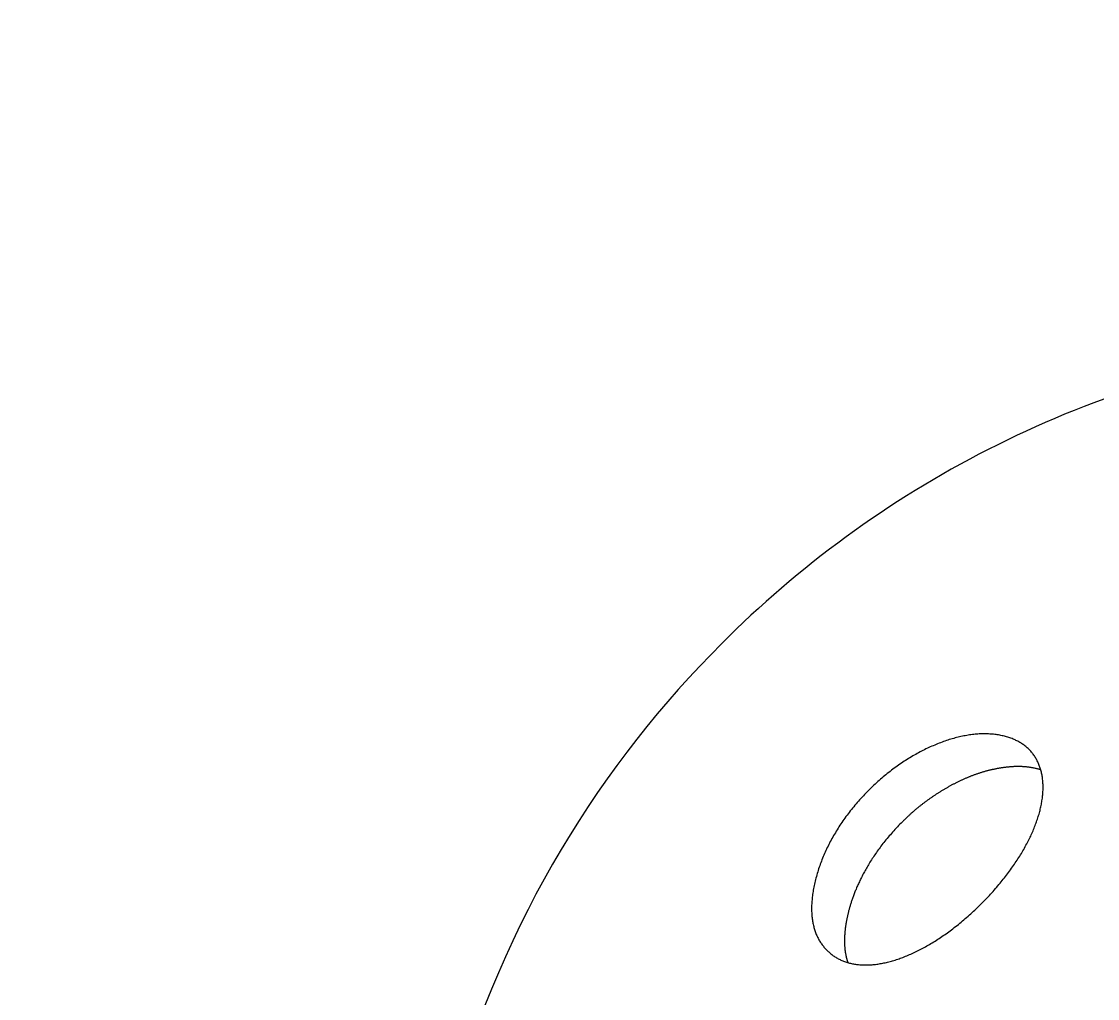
# Model space of a CAD drawing. Header units: metres. Extents: x 630750 to 860239, y 578133 to 726633.
# Drawn here: x 708206.42 to 708230.97, y 673614.12 to 673636.4 of the extents above; entities that cross this region are included whole.
import ezdxf

# ---------------------------------------------------------------- set-up
doc = ezdxf.new("R2010")
doc.units = ezdxf.units.M
doc.header["$LTSCALE"] = 300
doc.linetypes.add('3$0$업무시설_xr-base$0$CONTINOUS', pattern=[0])
for name, color, linetype in [('3$0$A-CON', 2, 'Continuous'), ('3$0$A-WALL-CONC', 2, 'Continuous'), ('3$0$KUK-TOILET-fu', 6, 'Continuous')]:
    doc.layers.add(name, color=color, linetype=linetype)

# ---------------------------------------------------------------- blocks, each defined once
blk = doc.blocks.new('3$0$con2')
at = {"layer": '3$0$A-WALL-CONC', "linetype": '3$0$업무시설_xr-base$0$CONTINOUS'}
h = blk.add_hatch(color=251, dxfattribs=at)
h.dxf.hatch_style = 1
edge = h.paths.add_edge_path(flags=17)
edge.add_arc((-134345.858, -276172.156), 450, 0, 360)
h.paths.add_polyline_path([(-156156.583, -311179.88), (-156334.967, -311089.442), (-156922.815, -312248.94), (-156744.43, -312339.378)], flags=16)
h.paths.add_polyline_path([(-157332.277, -313498.876), (-157510.662, -313408.438), (-158053.29, -314478.744), (-157874.905, -314569.182)], flags=16)
h.paths.add_polyline_path([(-94657.594, -334034.689), (-94715.668, -334226.072), (-93739.615, -334522.248), (-93681.541, -334330.865)], flags=17)
h.paths.add_polyline_path([(-111499.305, -328924.21), (-111557.378, -329115.593), (-110581.325, -329411.769), (-110523.251, -329220.386)], flags=17)
h.paths.add_polyline_path([(-109394.092, -329563.02), (-109452.165, -329754.403), (-108476.112, -330050.579), (-108418.038, -329859.196)], flags=17)
h.paths.add_polyline_path([(-107288.879, -330201.83), (-107346.952, -330393.213), (-106370.899, -330689.389), (-106312.825, -330498.006)], flags=17)
h.paths.add_polyline_path([(-105183.666, -330840.64), (-105241.739, -331032.023), (-104265.686, -331328.199), (-104207.612, -331136.816)], flags=17)
h.paths.add_polyline_path([(-103078.453, -331479.45), (-103136.526, -331670.833), (-102160.473, -331967.009), (-102102.399, -331775.626)], flags=16)
h.paths.add_polyline_path([(-100973.24, -332118.26), (-101031.313, -332309.643), (-100055.26, -332605.819), (-99997.186, -332414.436)], flags=16)
h.paths.add_polyline_path([(-98868.027, -332757.07), (-98926.1, -332948.453), (-97950.047, -333244.629), (-97891.973, -333053.246)], flags=16)
h.paths.add_polyline_path([(-96762.814, -333395.88), (-96820.887, -333587.263), (-95844.834, -333883.439), (-95786.76, -333692.056)], flags=16)
edge = h.paths.add_edge_path(flags=17)
edge.add_arc((-134345.856, -286072.182), 450, 0, 360)
h.paths.add_polyline_path([(-143845.859, -275922.157), (-143845.859, -275872.157), (-144545.853, -275872.157), (-144545.853, -286422.157), (-141345.854, -286422.157), (-141345.854, -286222.157), (-143845.853, -286222.157), (-143845.853, -285772.161), (-144345.853, -285772.161), (-144345.853, -276572.157), (-143845.853, -276572.157), (-143845.853, -276122.157), (-141745.853, -276122.157), (-141345.854, -276122.157), (-141345.854, -275922.157)], flags=17)
h.paths.add_polyline_path([(-104645.857, -260722.156), (-107545.856, -260722.155), (-107545.856, -260922.155), (-104645.857, -260922.156)], flags=16)
h.paths.add_polyline_path([(-105845.857, -322372.155), (-105845.857, -325422.155), (-105555.857, -325422.155), (-105555.857, -325222.155), (-105645.857, -325222.155), (-105645.857, -322572.155), (-99445.857, -322572.155), (-99445.857, -325222.155), (-104555.857, -325222.155), (-104555.857, -325422.155), (-99245.857, -325422.155), (-99245.857, -322372.155)], flags=17)
edge = h.paths.add_edge_path(flags=17)
edge.add_arc((-99495.856, -295972.156), 450, 0, 360)
edge = h.paths.add_edge_path(flags=17)
edge.add_arc((-114495.858, -312472.156), 450, 0, 360)
edge = h.paths.add_edge_path(flags=17)
edge.add_arc((-114495.858, -319072.156), 450, 0, 360)
edge = h.paths.add_edge_path(flags=16)
edge.add_arc((-114545.858, -327472.156), 400, 0, 360)
h.paths.add_polyline_path([(-99895.856, -302172.155), (-99095.856, -302172.155), (-99095.856, -302972.155), (-99895.856, -302972.155)], flags=17)
h.paths.add_polyline_path([(-92295.858, -302072.156), (-91595.858, -302072.156), (-91595.858, -303072.156), (-92295.858, -303072.156)], flags=17)
h.paths.add_polyline_path([(-92295.858, -311972.156), (-91595.858, -311972.156), (-91595.858, -312972.156), (-92295.858, -312972.156)], flags=17)
edge = h.paths.add_edge_path()
edge.add_arc((-127717.72, -334910.624), 400, 0, 360)
h.paths.add_polyline_path([(-166745.858, -285572.156), (-165945.858, -285572.156), (-165945.858, -286372.156), (-166745.858, -286372.156)], flags=16)
h.paths.add_polyline_path([(-151620.101, -327239.629), (-152385.633, -327007.334), (-152617.927, -327772.866), (-151852.395, -328005.161)], flags=16)
h.paths.add_polyline_path([(-164251.379, -323406.769), (-165016.911, -323174.474), (-165249.205, -323940.006), (-164483.673, -324172.301)], flags=17)
h.paths.add_polyline_path([(-165728.136, -305715.747), (-166493.668, -305483.453), (-166725.962, -306248.985), (-165960.43, -306481.279)], flags=16)
h.paths.add_polyline_path([(-170567.018, -321490.339), (-171332.55, -321258.044), (-171564.844, -322023.576), (-170799.312, -322255.871)], flags=17)
h.paths.add_polyline_path([(-166745.856, -295572.154), (-165945.856, -295572.154), (-165945.856, -296372.154), (-166745.856, -296372.154)], flags=16)
edge = h.paths.add_edge_path(flags=16)
edge.add_arc((-137840, -314543.935), 450, 0, 360)
edge = h.paths.add_edge_path(flags=16)
edge.add_arc((-128366.542, -317418.58), 450, 0, 360)
h.paths.add_polyline_path([(-146814.546, -311402.673), (-147580.078, -311170.379), (-147812.373, -311935.911), (-147046.841, -312168.205)], flags=16)
h.paths.add_polyline_path([(-182399.099, -318004.491), (-183068.939, -317801.233), (-183272.197, -318471.073), (-182602.357, -318674.331)], flags=16)
h.paths.add_polyline_path([(-183245.858, -305522.156), (-182545.858, -305522.156), (-182545.858, -306222.156), (-183245.858, -306222.156)], flags=16)
h.paths.add_polyline_path([(-183245.858, -295622.156), (-182545.858, -295622.156), (-182545.858, -296322.156), (-183245.858, -296322.156)], flags=17)
h.paths.add_polyline_path([(-183245.858, -285722.156), (-182545.858, -285722.156), (-182545.858, -286422.156), (-183245.858, -286422.156)], flags=17)
h.paths.add_polyline_path([(-183245.858, -280472.154), (-182545.858, -280472.154), (-182545.858, -281172.154), (-183245.858, -281172.154)], flags=17)
h.paths.add_polyline_path([(-167847.824, -312701.227), (-168613.356, -312468.932), (-168845.65, -313234.464), (-168080.118, -313466.759)], flags=17)
h.paths.add_polyline_path([(-173995.858, -310859.87), (-173195.858, -310859.87), (-173195.858, -311659.87), (-173995.858, -311659.87)], flags=16)
h.paths.add_polyline_path([(-173995.858, -305472.156), (-173195.858, -305472.156), (-173195.858, -306272.156), (-173995.858, -306272.156)], flags=16)
edge = h.paths.add_edge_path(flags=17)
edge.add_arc((-130500.747, -324451.906), 450, 0, 360)
edge = h.paths.add_edge_path(flags=17)
edge.add_arc((-139974.207, -321577.262), 450, 0, 360)
h.paths.add_polyline_path([(-148948.752, -318435.999), (-149714.284, -318203.704), (-149946.579, -318969.236), (-149181.047, -319201.531)], flags=16)
h.paths.add_polyline_path([(-173995.858, -295572.156), (-173195.858, -295572.156), (-173195.858, -296372.156), (-173995.858, -296372.156)], flags=16)
h.paths.add_polyline_path([(-173995.858, -285672.156), (-173195.858, -285672.156), (-173195.858, -286472.156), (-173995.858, -286472.156)], flags=16)
h.paths.add_polyline_path([(-164445.853, -276572.156), (-163645.853, -276572.156), (-163645.853, -275772.156), (-164445.853, -275772.156)], flags=16)
h.paths.add_polyline_path([(-173945.858, -276472.156), (-173345.858, -276472.156), (-173345.858, -275872.156), (-173945.858, -275872.156)], flags=17)
h.paths.add_polyline_path([(-144645.853, -302172.155), (-143845.853, -302172.155), (-143845.853, -302972.155), (-144645.853, -302972.155)], flags=17)
h.paths.add_polyline_path([(-144645.853, -295572.155), (-143845.853, -295572.155), (-143845.853, -296372.155), (-144645.853, -296372.155)], flags=16)
h.paths.add_polyline_path([(-99845.856, -327072.155), (-99045.856, -327072.155), (-99045.856, -327872.155), (-99845.856, -327872.155)], flags=16)
h.paths.add_polyline_path([(-154445.853, -302272.155), (-153845.853, -302272.155), (-153845.853, -302872.155), (-154445.853, -302872.155)], flags=17)
edge = h.paths.add_edge_path(flags=17)
edge.add_arc((-124445.856, -286072.156), 350, 0, 360)
edge = h.paths.add_edge_path(flags=17)
edge.add_arc((-124445.856, -295972.155), 350, 0, 360)
edge = h.paths.add_edge_path(flags=17)
edge.add_arc((-134345.855, -302572.155), 350, 0, 360)
edge = h.paths.add_edge_path(flags=17)
edge.add_arc((-134345.855, -295972.155), 350, 0, 360)
h.paths.add_polyline_path([(-92345.858, -253222.152), (-91645.858, -253222.152), (-91645.858, -253922.152), (-92345.858, -253922.152)], flags=17)
h.paths.add_polyline_path([(-173995.858, -253222.152), (-173295.858, -253222.152), (-173295.858, -253922.152), (-173995.858, -253922.152)], flags=17)
h.paths.add_polyline_path([(-92345.858, -333872.156), (-91645.858, -333872.156), (-91645.858, -334572.156), (-92345.858, -334572.156)], flags=17)
h.paths.add_polyline_path([(-92395.858, -327072.156), (-91645.858, -327072.156), (-91645.858, -327872.156), (-92395.858, -327872.156)], flags=16)
h.paths.add_polyline_path([(-92295.858, -318572.156), (-91595.858, -318572.156), (-91595.858, -319572.156), (-92295.858, -319572.156)], flags=17)
edge = h.paths.add_edge_path(flags=17)
edge.add_arc((-107945.858, -329272.156), 450, 0, 360)
edge = h.paths.add_edge_path(flags=17)
edge.add_arc((-107945.858, -295972.156), 500, 0, 360)
h.paths.add_polyline_path([(-108345.858, -318572.156), (-107545.858, -318572.156), (-107545.858, -319572.156), (-108345.858, -319572.156)], flags=17)
h.paths.add_polyline_path([(-108345.858, -311972.156), (-107545.858, -311972.156), (-107545.858, -312972.156), (-108345.858, -312972.156)], flags=17)
h.paths.add_polyline_path([(-108345.858, -302072.156), (-107545.858, -302072.156), (-107545.858, -303072.156), (-108345.858, -303072.156)], flags=17)
h.paths.add_polyline_path([(-124845.86, -253172.156), (-124045.86, -253172.156), (-124045.86, -253972.156), (-124845.86, -253972.156)], flags=17)
h.paths.add_polyline_path([(-144645.858, -253172.156), (-143845.858, -253172.156), (-143845.858, -253972.156), (-144645.858, -253972.156)], flags=17)
h.paths.add_polyline_path([(-164445.607, -253172.156), (-163645.607, -253172.156), (-163645.607, -253972.156), (-164445.607, -253972.156)], flags=17)
h.paths.add_polyline_path([(-114945.858, -253172.156), (-114145.858, -253172.156), (-114145.858, -253972.156), (-114945.858, -253972.156)], flags=17)
h.paths.add_polyline_path([(-134645.858, -253272.156), (-134045.858, -253272.156), (-134045.858, -253872.156), (-134645.858, -253872.156)], flags=17)
h.paths.add_polyline_path([(-154445.858, -253272.156), (-153845.858, -253272.156), (-153845.858, -253872.156), (-154445.858, -253872.156)], flags=17)
h.paths.add_polyline_path([(-99745.858, -253272.156), (-99145.858, -253272.156), (-99145.858, -253872.156), (-99745.858, -253872.156)], flags=17)
h.paths.add_polyline_path([(-108345.858, -253172.156), (-107545.858, -253172.156), (-107545.858, -253972.156), (-108345.858, -253972.156)], flags=17)
h.paths.add_polyline_path([(-92295.858, -295622.156), (-91595.858, -295622.156), (-91595.858, -296322.156), (-92295.858, -296322.156)], flags=17)
h.paths.add_polyline_path([(-92295.858, -285722.156), (-91595.858, -285722.156), (-91595.858, -286422.156), (-92295.858, -286422.156)], flags=17)
h.paths.add_polyline_path([(-92295.858, -275822.156), (-91595.858, -275822.156), (-91595.858, -276522.156), (-92295.858, -276522.156)], flags=17)
h.paths.add_polyline_path([(-92295.858, -269222.156), (-91595.858, -269222.156), (-91595.858, -269922.156), (-92295.858, -269922.156)], flags=17)
h.paths.add_polyline_path([(-92295.858, -260722.156), (-91595.858, -260722.156), (-91595.858, -261422.156), (-92295.858, -261422.156)], flags=17)
h.paths.add_polyline_path([(-99845.858, -331472.156), (-99045.858, -331472.156), (-99045.858, -332272.156), (-99845.858, -332272.156)], flags=16)
h.paths.add_polyline_path([(-114945.858, -285672.156), (-114145.858, -285672.156), (-114145.858, -286472.156), (-114945.858, -286472.156)], flags=16)
h.paths.add_polyline_path([(-174045.858, -269172.156), (-173245.858, -269172.156), (-173245.858, -269972.156), (-174045.858, -269972.156)], flags=16)
h.paths.add_polyline_path([(-174045.858, -260672.156), (-173245.858, -260672.156), (-173245.858, -261472.156), (-174045.858, -261472.156)], flags=16)
edge = h.paths.add_edge_path(flags=17)
edge.add_arc((-124445.858, -276172.156), 450, 0, 360)
edge = h.paths.add_edge_path(flags=17)
edge.add_arc((-114545.858, -295972.156), 450, 0, 360)
edge = h.paths.add_edge_path(flags=17)
edge.add_arc((-114545.858, -302572.156), 450, 0, 360)
h.paths.add_polyline_path([(-114945.858, -269172.156), (-114145.858, -269172.156), (-114145.858, -269972.156), (-114945.858, -269972.156)], flags=16)
h.paths.add_polyline_path([(-100595.858, -260722.156), (-99795.858, -260722.156), (-99795.858, -261522.156), (-100595.858, -261522.156)], flags=17)
h.paths.add_polyline_path([(-114945.858, -260672.156), (-114145.858, -260672.156), (-114145.858, -261472.156), (-114945.858, -261472.156)], flags=16)
h.paths.add_polyline_path([(-108345.856, -285672.155), (-107545.856, -285672.155), (-107545.856, -286472.155), (-108345.856, -286472.155)], flags=16)
h.paths.add_polyline_path([(-99895.856, -285672.155), (-99095.856, -285672.155), (-99095.856, -286472.155), (-99895.856, -286472.155)], flags=16)
h.paths.add_polyline_path([(-99895.856, -275772.155), (-99095.856, -275772.155), (-99095.856, -276572.155), (-99895.856, -276572.155)], flags=16)
h.paths.add_polyline_path([(-108345.856, -275772.155), (-107545.856, -275772.155), (-107545.856, -276572.155), (-108345.856, -276572.155)], flags=16)
h.paths.add_polyline_path([(-114945.856, -275772.155), (-114145.856, -275772.155), (-114145.856, -276572.155), (-114945.856, -276572.155)], flags=16)
h.paths.add_polyline_path([(-124845.856, -260672.155), (-124045.856, -260672.155), (-124045.856, -261472.155), (-124845.856, -261472.155)], flags=16)
h.paths.add_polyline_path([(-134745.856, -260672.155), (-133945.856, -260672.155), (-133945.856, -261472.155), (-134745.856, -261472.155)], flags=16)
h.paths.add_polyline_path([(-144645.856, -260672.155), (-143845.856, -260672.155), (-143845.856, -261472.155), (-144645.856, -261472.155)], flags=16)
h.paths.add_polyline_path([(-154545.856, -260672.155), (-153745.856, -260672.155), (-153745.856, -261472.155), (-154545.856, -261472.155)], flags=16)
h.paths.add_polyline_path([(-154545.856, -269172.155), (-153745.856, -269172.155), (-153745.856, -269972.155), (-154545.856, -269972.155)], flags=16)
h.paths.add_polyline_path([(-144645.856, -269172.155), (-143845.856, -269172.155), (-143845.856, -269972.155), (-144645.856, -269972.155)], flags=16)
h.paths.add_polyline_path([(-134745.856, -269172.155), (-133945.856, -269172.155), (-133945.856, -269972.155), (-134745.856, -269972.155)], flags=16)
h.paths.add_polyline_path([(-124845.856, -269172.155), (-124045.856, -269172.155), (-124045.856, -269972.155), (-124845.856, -269972.155)], flags=16)
h.paths.add_polyline_path([(-99895.856, -269172.155), (-99095.856, -269172.155), (-99095.856, -269972.155), (-99895.856, -269972.155)], flags=16)
edge = h.paths.add_edge_path(flags=17)
edge.add_arc((-142631.076, -330333.035), 450, 0, 360)
h.paths.add_polyline_path([(-92245.856, -248122.155), (-91645.856, -248122.155), (-91645.856, -248722.155), (-92245.856, -248722.155)], flags=16)
h.paths.add_polyline_path([(-154545.853, -275772.155), (-153745.853, -275772.155), (-153745.853, -276572.155), (-154545.853, -276572.155)], flags=16)
h.paths.add_polyline_path([(-181495.856, -275872.155), (-180895.856, -275872.155), (-180895.856, -276472.155), (-181495.856, -276472.155)], flags=17)
h.paths.add_polyline_path([(-181495.856, -269272.155), (-180895.856, -269272.155), (-180895.856, -269872.155), (-181495.856, -269872.155)], flags=17)
h.paths.add_polyline_path([(-181495.856, -260772.155), (-180895.856, -260772.155), (-180895.856, -261372.155), (-181495.856, -261372.155)], flags=17)
h.paths.add_polyline_path([(-99745.856, -248122.155), (-99145.856, -248122.155), (-99145.856, -248722.155), (-99745.856, -248722.155)], flags=16)
h.paths.add_polyline_path([(-108245.856, -248122.155), (-107645.856, -248122.155), (-107645.856, -248722.155), (-108245.856, -248722.155)], flags=16)
h.paths.add_polyline_path([(-114845.856, -248122.155), (-114245.856, -248122.155), (-114245.856, -248722.155), (-114845.856, -248722.155)], flags=16)
h.paths.add_polyline_path([(-124745.856, -248122.155), (-124145.856, -248122.155), (-124145.856, -248722.155), (-124745.856, -248722.155)], flags=16)
h.paths.add_polyline_path([(-134645.856, -248122.155), (-134045.856, -248122.155), (-134045.856, -248722.155), (-134645.856, -248722.155)], flags=16)
h.paths.add_polyline_path([(-144545.856, -248122.155), (-143945.856, -248122.155), (-143945.856, -248722.155), (-144545.856, -248722.155)], flags=16)
h.paths.add_polyline_path([(-154445.856, -248122.155), (-153845.856, -248122.155), (-153845.856, -248722.155), (-154445.856, -248722.155)], flags=16)
h.paths.add_polyline_path([(-164345.856, -248122.155), (-163745.856, -248122.155), (-163745.856, -248722.155), (-164345.856, -248722.155)], flags=16)
h.paths.add_polyline_path([(-173945.856, -248122.155), (-173345.856, -248122.155), (-173345.856, -248722.155), (-173945.856, -248722.155)], flags=16)
h.paths.add_polyline_path([(-181495.856, -248122.155), (-180895.856, -248122.155), (-180895.856, -248722.155), (-181495.856, -248722.155)], flags=17)
h.paths.add_polyline_path([(-156129.819, -308837.283), (-156275.205, -309124.049), (-155530.069, -309501.822), (-155767.469, -309970.08), (-155589.079, -310060.508), (-155031.87, -308961.442), (-158742.65, -307835.436), (-158800.724, -308026.819), (-158705.032, -308055.856), (-159053.474, -309204.154), (-159149.166, -309175.117), (-159207.239, -309366.5), (-159111.548, -309395.537), (-160940.867, -315424.101), (-163476.692, -314654.625), (-161647.373, -308626.061), (-160164.154, -309076.131), (-160106.081, -308884.748), (-161589.299, -308434.678), (-161240.857, -307286.38), (-159757.639, -307736.451), (-159699.565, -307545.068), (-161374.166, -307036.923), (-163726.149, -314787.935), (-158751.162, -316297.554), (-158462.755, -315728.692), (-158641.134, -315638.244), (-158853.666, -316057.445), (-160749.484, -315482.175), (-158513.649, -308113.929)], flags=16)
h.paths.add_polyline_path([(-164195.856, -268622.155), (-164395.856, -268622.155), (-164395.856, -260722.155), (-161345.856, -260722.155), (-161345.856, -269922.155), (-164395.856, -269922.155), (-164395.856, -269622.155), (-164195.856, -269622.155), (-164195.856, -269722.155), (-161545.856, -269722.155), (-161545.856, -267322.155), (-163095.856, -267322.155), (-163095.856, -267122.155), (-161545.856, -267122.155), (-161545.856, -260922.155), (-164195.856, -260922.155), (-164195.856, -267122.155), (-164095.856, -267122.155), (-164095.856, -267322.155), (-164195.856, -267322.155)], flags=16)
h.paths.add_polyline_path([(-133745.855, -297419.015), (-133445.855, -297419.015), (-133445.858, -294772.158), (-133745.858, -294772.158)], flags=16)
h.paths.add_polyline_path([(-174045.856, -269972.155), (-174045.856, -269172.155), (-173245.856, -269172.155), (-173245.856, -269972.155)], flags=16)
edge = h.paths.add_edge_path()
edge.add_line((-92095.862, -249472.154), (-92095.867, -249672.154))
edge.add_line((-92095.862, -249472.154), (-92095.862, -249672.154))
edge.add_line((-92095.862, -249472.154), (-92095.857, -249672.154))
edge.add_line((-107745.856, -269122.154), (-107945.856, -269122.154))
edge.add_line((-107945.856, -266622.156), (-107745.856, -266622.156))
edge.add_line((-107945.856, -265972.156), (-107945.857, -266622.156))
edge.add_line((-107945.856, -269122.154), (-107945.856, -269672.156))
edge.add_line((-107745.856, -269472.156), (-107745.856, -269122.154))
edge.add_line((-107745.857, -266622.156), (-107745.856, -265972.156))
edge.add_arc((-131699.447, -252472.154), 9200, 49.5048679, 89.9999998)
edge.add_line((-91895.856, -331197.156), (-91595.858, -331197.156))
edge.add_line((-91595.858, -321272.156), (-91895.856, -321272.156))
edge.add_line((-102295.856, -264497.155), (-102095.856, -264497.155))
edge.add_line((-102295.856, -263497.155), (-102095.856, -263497.155))
edge.add_line((-102095.856, -264497.155), (-102095.856, -264872.155))
edge.add_line((-102095.856, -262922.155), (-102095.856, -263497.155))
edge.add_line((-102295.856, -264497.155), (-102295.856, -264672.155))
edge.add_line((-102295.856, -263122.155), (-102295.856, -263497.155))
edge.add_line((-102095.856, -264872.155), (-103745.856, -264872.155))
edge.add_line((-102295.856, -264672.155), (-103745.856, -264672.155))
edge.add_line((-112628.464, -328581.576), (-113861.43, -328207.442))
edge.add_line((-112686.538, -328772.959), (-112628.464, -328581.576))
edge.add_line((-113989.848, -328377.48), (-112686.538, -328772.959))
edge.add_line((-91895.856, -334572.156), (-91895.856, -334872.719))
edge.add_line((-91895.856, -334872.719), (-92552.38, -334673.502))
edge.add_line((-91595.858, -321272.156), (-91595.856, -257872.019))
edge.add_line((-91645.858, -327872.156), (-91595.858, -327872.156))
edge.add_line((-91595.858, -327872.156), (-91595.858, -326772.156))
edge.add_line((-92552.38, -334673.502), (-92610.454, -334864.885))
edge.add_line((-92610.454, -334864.885), (-91595.858, -335172.756))
edge.add_line((-91595.858, -335172.756), (-91595.858, -331197.156))
edge.add_line((-113989.848, -328504.281), (-113989.848, -328377.48))
edge.add_line((-114139.848, -328504.281), (-114139.848, -328154.58))
edge.add_line((-114212.746, -327693.597), (-113861.43, -328207.442))
edge.add_line((-114363.142, -327827.985), (-114139.848, -328154.58))
edge.add_line((-114139.848, -328504.281), (-113989.848, -328504.281))
edge.add_line((-91595.858, -326772.156), (-91895.856, -326772.156))
edge.add_line((-180895.854, -299322.155), (-182995.856, -299322.155))
edge.add_line((-180895.854, -299022.155), (-180895.854, -299322.155))
edge.add_line((-182995.856, -299022.155), (-180895.854, -299022.155))
edge.add_line((-180895.856, -304122.155), (-180895.856, -304422.155))
edge.add_line((-180895.856, -287122.155), (-182995.858, -287122.155))
edge.add_line((-180895.856, -287422.155), (-180895.856, -287122.155))
edge.add_line((-182995.858, -287422.155), (-180895.856, -287422.155))
edge.add_line((-180895.856, -293072.155), (-182995.857, -293072.155))
edge.add_line((-180895.856, -292772.155), (-180895.856, -293072.155))
edge.add_line((-182995.858, -292772.155), (-180895.856, -292772.155))
edge.add_line((-180895.856, -304422.155), (-182995.856, -304422.155))
edge.add_line((-182995.856, -304122.155), (-180895.856, -304122.155))
edge.add_line((-91595.858, -331197.156), (-91595.858, -335172.756))
edge.add_line((-91595.858, -257872.148), (-91595.858, -321272.156))
edge.add_line((-92095.862, -249472.154), (-92095.854, -249672.154))
edge.add_line((-89395.607, -249672.154), (-92095.854, -249672.154))
edge.add_line((-89395.615, -249472.154), (-92095.862, -249472.154))
edge.add_line((-125725.12, -245475.676), (-122586.818, -248122.155))
edge.add_line((-128045.858, -242472.155), (-121345.859, -248122.155))
edge.add_line((-144945.858, -243272.155), (-131695.93, -243272.155))
edge.add_line((-145745.858, -242472.155), (-128045.858, -242472.155))
edge.add_line((-144945.858, -248122.155), (-144945.858, -243272.155))
edge.add_line((-145745.858, -248122.155), (-145745.858, -242472.155))
edge.add_line((-183095.921, -306222.156), (-183095.94, -313624.25))
edge.add_line((-183295.857, -313624.25), (-183095.857, -313624.25))
edge.add_line((-89395.607, -248522.152), (-91645.854, -248522.152))
edge.add_line((-92095.856, -257472.146), (-89395.607, -257472.146))
edge.add_line((-91595.856, -257872.146), (-88995.607, -257872.146))
edge.add_line((-89395.607, -249672.154), (-89395.607, -257472.146))
edge.add_line((-89395.607, -248522.152), (-89395.615, -249472.154))
edge.add_line((-88995.607, -248122.152), (-88995.607, -257872.146))
edge.add_line((-88995.607, -248122.152), (-91645.856, -248122.152))
edge.add_line((-102295.856, -263122.155), (-103745.856, -263122.155))
edge.add_line((-102095.856, -262922.155), (-103745.856, -262922.155))
edge.add_line((-99295.856, -275772.155), (-99295.856, -269972.155))
edge.add_line((-99095.856, -275772.155), (-99095.856, -269972.155))
edge.add_line((-99295.856, -285672.155), (-99295.856, -276572.155))
edge.add_line((-99095.856, -285672.155), (-99095.856, -276572.155))
edge.add_line((-99295.856, -290172.155), (-99095.856, -290172.155))
edge.add_line((-183245.856, -306222.155), (-183295.921, -306222.155))
edge.add_line((-111745.856, -265972.155), (-107945.856, -265972.155))
edge.add_line((-111745.856, -262022.155), (-111745.856, -265972.155))
edge.add_line((-111545.856, -262022.155), (-111745.856, -262022.155))
edge.add_line((-111545.856, -262922.155), (-111545.856, -262022.155))
edge.add_line((-111445.856, -262922.155), (-111545.856, -262922.155))
edge.add_line((-111445.856, -263122.155), (-111445.856, -262922.155))
edge.add_line((-111545.856, -263122.155), (-111445.856, -263122.155))
edge.add_line((-111545.856, -265772.155), (-111545.856, -263122.155))
edge.add_line((-103945.856, -265772.155), (-111545.856, -265772.155))
edge.add_line((-103945.856, -263122.155), (-103945.856, -265772.155))
edge.add_line((-110445.856, -263122.155), (-103945.856, -263122.155))
edge.add_line((-110445.856, -262922.155), (-110445.856, -263122.155))
edge.add_line((-109295.856, -262922.155), (-110445.856, -262922.155))
edge.add_line((-109295.856, -260922.155), (-109295.856, -262922.155))
edge.add_line((-111545.856, -260922.155), (-109295.856, -260922.155))
edge.add_line((-111545.856, -261022.155), (-111545.856, -260922.155))
edge.add_line((-111745.856, -261022.155), (-111545.856, -261022.155))
edge.add_line((-111745.856, -260722.155), (-111745.856, -261022.155))
edge.add_line((-108245.856, -260722.155), (-111745.856, -260722.155))
edge.add_line((-108245.856, -260922.155), (-108245.856, -260722.155))
edge.add_line((-109095.856, -260922.155), (-108245.856, -260922.155))
edge.add_line((-109095.856, -262922.155), (-109095.856, -260922.155))
edge.add_line((-103945.856, -262922.155), (-109095.856, -262922.155))
edge.add_line((-103945.856, -260722.156), (-103945.856, -262922.155))
edge.add_line((-103745.856, -260722.156), (-103945.856, -260722.156))
edge.add_line((-103745.856, -262922.155), (-103745.856, -260722.156))
edge.add_line((-103745.856, -264672.155), (-103745.856, -263122.155))
edge.add_line((-103745.856, -266622.156), (-103745.856, -264872.155))
edge.add_line((-103945.856, -266622.156), (-103745.856, -266622.156))
edge.add_line((-103945.856, -265972.155), (-103945.856, -266622.156))
edge.add_line((-107745.856, -265972.155), (-103945.856, -265972.155))
edge.add_line((-103745.857, -269157.76), (-103945.857, -269162.155))
edge.add_line((-103745.857, -269672.155), (-103745.857, -269157.76))
edge.add_line((-107945.856, -269672.155), (-103745.857, -269672.155))
edge.add_line((-103945.856, -269472.155), (-107745.856, -269472.155))
edge.add_line((-103945.856, -269162.155), (-103945.856, -269472.155))
edge.add_line((-173945.856, -248622.155), (-180895.856, -248622.155))
edge.add_line((-164345.856, -248622.155), (-173345.856, -248622.155))
edge.add_line((-154445.856, -248622.155), (-163745.856, -248622.155))
edge.add_line((-154445.856, -248122.155), (-181495.856, -248122.155))
edge.add_line((-144545.856, -248622.155), (-153845.856, -248622.155))
edge.add_line((-114845.856, -248622.155), (-124145.856, -248622.155))
edge.add_line((-108245.856, -248622.155), (-114245.856, -248622.155))
edge.add_line((-99745.856, -248622.155), (-107645.856, -248622.155))
edge.add_line((-92245.856, -248622.155), (-99145.856, -248622.155))
edge.add_line((-145745.858, -248122.155), (-153845.856, -248122.155))
edge.add_line((-144545.856, -248122.155), (-144945.858, -248122.155))
edge.add_line((-122586.818, -248122.155), (-124145.856, -248122.155))
edge.add_line((-91645.856, -248122.155), (-121345.859, -248122.155))
edge.add_line((-180995.858, -280772.154), (-182545.858, -280772.154))
edge.add_line((-181495.858, -280472.154), (-183295.858, -280472.154))
edge.add_line((-180995.857, -276472.155), (-180995.858, -280772.154))
edge.add_line((-180995.856, -269872.155), (-180995.857, -275872.155))
edge.add_line((-180995.856, -261372.155), (-180995.856, -269272.155))
edge.add_line((-180995.856, -248722.155), (-180995.856, -260772.155))
edge.add_line((-181495.856, -248122.155), (-181495.858, -280472.154))
edge.add_line((-91895.856, -331197.156), (-91895.856, -333872.156))
edge.add_line((-91895.856, -326772.156), (-91895.856, -327072.155))
edge.add_line((-91895.856, -319572.155), (-91895.856, -321272.156))
edge.add_line((-91895.856, -312972.155), (-91895.856, -318572.155))
edge.add_line((-91895.856, -303072.155), (-91895.856, -311972.155))
edge.add_line((-92095.856, -296322.156), (-92095.856, -302072.155))
edge.add_line((-92095.856, -286422.156), (-92095.856, -295622.156))
edge.add_line((-92095.856, -276522.156), (-92095.856, -285722.156))
edge.add_line((-92095.856, -269922.156), (-92095.856, -275822.156))
edge.add_line((-92095.856, -261422.156), (-92095.856, -269222.156))
edge.add_line((-92095.856, -257472.146), (-92095.856, -260722.156))
edge.add_line((-99095.856, -286472.155), (-99095.856, -290172.155))
edge.add_line((-99295.856, -286472.155), (-99295.856, -290172.155))
edge.add_line((-182995.856, -304422.155), (-182995.856, -305522.155))
edge.add_line((-182995.856, -299322.155), (-182995.856, -304122.155))
edge.add_line((-182995.856, -296322.155), (-182995.856, -299022.155))
edge.add_line((-182995.857, -293072.155), (-182995.856, -295622.155))
edge.add_line((-182995.858, -287422.155), (-182995.858, -292772.155))
edge.add_line((-182995.856, -286422.155), (-182995.858, -287122.155))
edge.add_line((-182995.856, -281172.154), (-182995.856, -285722.155))
edge.add_line((-183295.858, -280472.154), (-183295.857, -313624.25))
blk = doc.blocks.new('EETEEWEWTEW')
at = {"layer": '3$0$KUK-TOILET-fu'}
for points in [[(-119.216, 115.966, 0), (-118.962, 116.217, 0), (-118.702, 116.466, 0), (-118.437, 116.713, 0), (-118.166, 116.957, 0), (-117.89, 117.198, 0), (-117.609, 117.437, 0), (-117.323, 117.672, 0), (-117.032, 117.904, 0), (-116.735, 118.133, 0), (-116.433, 118.358, 0), (-116.126, 118.58, 0), (-115.814, 118.798, 0), (-115.498, 119.012, 0), (-115.176, 119.221, 0), (-114.849, 119.427, 0), (-114.518, 119.628, 0), (-114.181, 119.825, 0), (-113.841, 120.017, 0), (-113.495, 120.204, 0), (-113.145, 120.386, 0), (-112.791, 120.564, 0), (-112.433, 120.736, 0), (-112.07, 120.902, 0), (-111.704, 121.063, 0), (-111.333, 121.219, 0), (-110.959, 121.368, 0)], [(-124.794, 107.249, 0), (-124.71, 107.474, 0), (-124.624, 107.698, 0), (-124.536, 107.921, 0), (-124.446, 108.143, 0), (-124.353, 108.364, 0), (-124.258, 108.584, 0), (-124.161, 108.804, 0), (-124.062, 109.022, 0), (-123.96, 109.239, 0), (-123.857, 109.455, 0), (-123.751, 109.67, 0), (-123.644, 109.884, 0), (-123.534, 110.097, 0), (-123.422, 110.309, 0), (-123.308, 110.519, 0), (-123.192, 110.728, 0), (-123.074, 110.936, 0), (-122.954, 111.142, 0), (-122.832, 111.347, 0), (-122.708, 111.551, 0), (-122.582, 111.753, 0), (-122.454, 111.954, 0), (-122.325, 112.154, 0), (-122.193, 112.352, 0), (-122.06, 112.548, 0), (-121.925, 112.743, 0), (-121.788, 112.936, 0), (-121.649, 113.128, 0), (-121.509, 113.318, 0), (-121.367, 113.507, 0), (-121.223, 113.694, 0), (-121.078, 113.879, 0), (-120.931, 114.063, 0), (-120.782, 114.245, 0), (-120.632, 114.425, 0), (-120.481, 114.603, 0), (-120.328, 114.78, 0), (-120.173, 114.955, 0), (-120.017, 115.128, 0), (-119.86, 115.299, 0), (-119.701, 115.468, 0), (-119.541, 115.636, 0), (-119.379, 115.802, 0), (-119.216, 115.966, 0)]]:
    blk.add_polyline3d(points, dxfattribs=at)
at = {"layer": '3$0$KUK-TOILET-fu', "color": 8}
for points in [[(-115.866, 112.616, 0), (-115.836, 112.646, 0), (-115.805, 112.675, 0), (-115.775, 112.705, 0), (-115.744, 112.734, 0), (-115.713, 112.763, 0), (-115.682, 112.791, 0), (-115.651, 112.819, 0), (-115.62, 112.847, 0), (-115.588, 112.874, 0), (-115.557, 112.902, 0), (-115.525, 112.928, 0), (-115.493, 112.955, 0), (-115.461, 112.981, 0), (-115.429, 113.007, 0), (-115.397, 113.032, 0), (-115.364, 113.058, 0), (-115.332, 113.082, 0), (-115.299, 113.107, 0), (-115.267, 113.131, 0), (-115.234, 113.155, 0), (-115.201, 113.178, 0), (-115.168, 113.201, 0), (-115.135, 113.224, 0), (-115.102, 113.247, 0), (-115.069, 113.269, 0), (-115.035, 113.291, 0), (-115.002, 113.312, 0), (-114.968, 113.333, 0), (-114.935, 113.354, 0), (-114.901, 113.374, 0), (-114.867, 113.394, 0), (-114.834, 113.414, 0), (-114.8, 113.433, 0), (-114.766, 113.452, 0), (-114.732, 113.471, 0), (-114.698, 113.489, 0), (-114.663, 113.507, 0), (-114.629, 113.524, 0), (-114.595, 113.541, 0), (-114.561, 113.558, 0), (-114.526, 113.575, 0), (-114.492, 113.591, 0), (-114.457, 113.606, 0), (-114.423, 113.622, 0), (-114.388, 113.637, 0), (-114.354, 113.651, 0), (-114.319, 113.666, 0), (-114.284, 113.679, 0), (-114.25, 113.693, 0), (-114.215, 113.706, 0), (-114.18, 113.719, 0), (-114.146, 113.731, 0), (-114.111, 113.743, 0), (-114.076, 113.755, 0), (-114.041, 113.766, 0), (-114.007, 113.777, 0), (-113.972, 113.787, 0), (-113.937, 113.797, 0), (-113.902, 113.807, 0), (-113.867, 113.816, 0), (-113.832, 113.825, 0), (-113.798, 113.834, 0), (-113.763, 113.842, 0), (-113.728, 113.85, 0), (-113.694, 113.857, 0), (-113.659, 113.864, 0), (-113.625, 113.87, 0), (-113.592, 113.876, 0), (-113.559, 113.882, 0), (-113.526, 113.887, 0), (-113.493, 113.892, 0), (-113.461, 113.896, 0), (-113.429, 113.9, 0), (-113.398, 113.903, 0), (-113.367, 113.906, 0), (-113.336, 113.909, 0), (-113.305, 113.911, 0), (-113.275, 113.913, 0), (-113.245, 113.914, 0), (-113.215, 113.915, 0), (-113.186, 113.915, 0), (-113.157, 113.915, 0), (-113.129, 113.915, 0), (-113.101, 113.914, 0), (-113.073, 113.913, 0), (-113.045, 113.911, 0), (-113.018, 113.909, 0), (-112.991, 113.907, 0), (-112.964, 113.904, 0), (-112.938, 113.901, 0), (-112.912, 113.898, 0), (-112.886, 113.894, 0), (-112.861, 113.889, 0), (-112.836, 113.885, 0), (-112.811, 113.88, 0), (-112.786, 113.874, 0), (-112.762, 113.868, 0), (-112.738, 113.862, 0), (-112.715, 113.855, 0), (-112.692, 113.848, 0), (-112.669, 113.841, 0), (-112.646, 113.833, 0), (-112.624, 113.825, 0), (-112.602, 113.817, 0), (-112.58, 113.808, 0), (-112.559, 113.799, 0), (-112.538, 113.789, 0), (-112.517, 113.779, 0), (-112.497, 113.769, 0), (-112.477, 113.758, 0), (-112.457, 113.747, 0), (-112.437, 113.736, 0), (-112.418, 113.724, 0), (-112.399, 113.712, 0), (-112.38, 113.7, 0), (-112.362, 113.687, 0), (-112.344, 113.674, 0), (-112.326, 113.661, 0), (-112.309, 113.647, 0), (-112.291, 113.633, 0), (-112.275, 113.618, 0), (-112.258, 113.604, 0), (-112.242, 113.588, 0), (-112.226, 113.573, 0), (-112.21, 113.557, 0), (-112.194, 113.541, 0), (-112.179, 113.525, 0), (-112.164, 113.508, 0), (-112.15, 113.491, 0), (-112.135, 113.474, 0), (-112.122, 113.456, 0), (-112.108, 113.439, 0), (-112.095, 113.42, 0), (-112.082, 113.402, 0), (-112.07, 113.384, 0), (-112.058, 113.365, 0), (-112.047, 113.346, 0), (-112.036, 113.326, 0), (-112.025, 113.307, 0), (-112.015, 113.287, 0), (-112.005, 113.267, 0), (-111.995, 113.246, 0), (-111.986, 113.226, 0), (-111.977, 113.205, 0), (-111.969, 113.184, 0), (-111.961, 113.162, 0), (-111.954, 113.141, 0), (-111.946, 113.119, 0), (-111.94, 113.097, 0), (-111.933, 113.075, 0), (-111.927, 113.053, 0), (-111.922, 113.03, 0), (-111.916, 113.007, 0), (-111.912, 112.984, 0), (-111.907, 112.961, 0), (-111.903, 112.937, 0), (-111.899, 112.914, 0), (-111.896, 112.89, 0), (-111.893, 112.866, 0), (-111.89, 112.842, 0), (-111.888, 112.817, 0), (-111.886, 112.793, 0), (-111.885, 112.768, 0), (-111.884, 112.743, 0), (-111.883, 112.718, 0), (-111.883, 112.692, 0), (-111.883, 112.667, 0), (-111.884, 112.641, 0), (-111.884, 112.615, 0), (-111.886, 112.589, 0), (-111.887, 112.563, 0), (-111.889, 112.537, 0), (-111.891, 112.51, 0), (-111.894, 112.483, 0), (-111.897, 112.456, 0), (-111.901, 112.429, 0), (-111.904, 112.402, 0), (-111.909, 112.375, 0), (-111.913, 112.348, 0), (-111.918, 112.32, 0), (-111.923, 112.292, 0), (-111.929, 112.264, 0), (-111.935, 112.236, 0), (-111.941, 112.208, 0), (-111.948, 112.18, 0), (-111.955, 112.152, 0), (-111.963, 112.123, 0), (-111.97, 112.095, 0), (-111.979, 112.066, 0), (-111.987, 112.037, 0), (-111.996, 112.008, 0), (-112.005, 111.979, 0), (-112.015, 111.95, 0), (-112.025, 111.92, 0), (-112.035, 111.891, 0), (-112.046, 111.862, 0), (-112.057, 111.832, 0), (-112.069, 111.802, 0), (-112.08, 111.772, 0), (-112.092, 111.743, 0), (-112.105, 111.713, 0), (-112.118, 111.683, 0), (-112.131, 111.652, 0), (-112.144, 111.622, 0), (-112.158, 111.592, 0), (-112.173, 111.562, 0), (-112.187, 111.531, 0), (-112.202, 111.501, 0), (-112.217, 111.47, 0), (-112.233, 111.439, 0), (-112.249, 111.409, 0), (-112.265, 111.378, 0), (-112.282, 111.347, 0), (-112.299, 111.316, 0), (-112.316, 111.285, 0), (-112.334, 111.254, 0), (-112.352, 111.223, 0), (-112.371, 111.192, 0), (-112.389, 111.161, 0), (-112.408, 111.13, 0), (-112.428, 111.099, 0), (-112.448, 111.068, 0), (-112.468, 111.037, 0), (-112.488, 111.005, 0), (-112.509, 110.974, 0), (-112.53, 110.943, 0), (-112.552, 110.911, 0), (-112.573, 110.88, 0), (-112.596, 110.849, 0), (-112.618, 110.817, 0), (-112.641, 110.786, 0), (-112.664, 110.754, 0), (-112.687, 110.723, 0), (-112.711, 110.692, 0), (-112.735, 110.66, 0), (-112.76, 110.629, 0), (-112.785, 110.597, 0), (-112.81, 110.566, 0), (-112.835, 110.535, 0), (-112.861, 110.503, 0), (-112.887, 110.472, 0), (-112.914, 110.441, 0), (-112.94, 110.409, 0), (-112.967, 110.378, 0), (-112.995, 110.347, 0), (-113.023, 110.316, 0), (-113.051, 110.284, 0), (-113.079, 110.253, 0), (-113.108, 110.222, 0), (-113.137, 110.191, 0), (-113.166, 110.16, 0), (-113.196, 110.129, 0), (-113.226, 110.098, 0), (-113.256, 110.067, 0), (-113.287, 110.036, 0)], [(-115.121, 111.871, 0), (-115.092, 111.9, 0), (-115.062, 111.929, 0), (-115.033, 111.958, 0), (-115.003, 111.986, 0), (-114.973, 112.013, 0), (-114.944, 112.041, 0), (-114.914, 112.067, 0), (-114.885, 112.094, 0), (-114.855, 112.119, 0), (-114.826, 112.145, 0), (-114.797, 112.17, 0), (-114.767, 112.194, 0), (-114.738, 112.218, 0), (-114.709, 112.242, 0), (-114.68, 112.265, 0), (-114.651, 112.288, 0), (-114.622, 112.311, 0), (-114.593, 112.333, 0), (-114.564, 112.354, 0), (-114.535, 112.376, 0), (-114.506, 112.397, 0), (-114.478, 112.417, 0), (-114.449, 112.437, 0), (-114.421, 112.457, 0), (-114.393, 112.476, 0), (-114.365, 112.495, 0), (-114.337, 112.514, 0), (-114.309, 112.532, 0), (-114.281, 112.55, 0), (-114.253, 112.568, 0), (-114.226, 112.585, 0), (-114.198, 112.602, 0), (-114.171, 112.618, 0), (-114.144, 112.634, 0), (-114.117, 112.65, 0), (-114.09, 112.665, 0), (-114.063, 112.68, 0), (-114.037, 112.695, 0), (-114.011, 112.71, 0), (-113.985, 112.724, 0), (-113.959, 112.738, 0), (-113.933, 112.751, 0), (-113.907, 112.764, 0), (-113.882, 112.777, 0), (-113.857, 112.79, 0), (-113.832, 112.802, 0), (-113.807, 112.814, 0), (-113.782, 112.826, 0), (-113.758, 112.837, 0), (-113.734, 112.848, 0), (-113.71, 112.859, 0), (-113.686, 112.87, 0), (-113.662, 112.88, 0), (-113.639, 112.89, 0), (-113.616, 112.9, 0), (-113.593, 112.909, 0), (-113.571, 112.918, 0), (-113.548, 112.927, 0), (-113.526, 112.936, 0), (-113.505, 112.944, 0), (-113.483, 112.952, 0), (-113.462, 112.96, 0), (-113.441, 112.968, 0), (-113.42, 112.975, 0), (-113.4, 112.983, 0), (-113.38, 112.99, 0), (-113.36, 112.996, 0), (-113.34, 113.003, 0), (-113.321, 113.009, 0), (-113.302, 113.015, 0), (-113.283, 113.021, 0), (-113.265, 113.027, 0), (-113.247, 113.033, 0), (-113.229, 113.038, 0), (-113.212, 113.043, 0), (-113.195, 113.048, 0), (-113.178, 113.053, 0), (-113.162, 113.057, 0), (-113.146, 113.062, 0), (-113.13, 113.066, 0), (-113.115, 113.07, 0), (-113.1, 113.074, 0), (-113.085, 113.077, 0), (-113.071, 113.081, 0), (-113.057, 113.084, 0), (-113.043, 113.087, 0), (-113.029, 113.091, 0), (-113.015, 113.094, 0), (-113.001, 113.097, 0), (-112.987, 113.1, 0), (-112.973, 113.103, 0), (-112.959, 113.106, 0), (-112.946, 113.109, 0), (-112.932, 113.112, 0), (-112.919, 113.114, 0), (-112.906, 113.117, 0), (-112.892, 113.12, 0), (-112.879, 113.122, 0), (-112.866, 113.124, 0), (-112.853, 113.127, 0), (-112.84, 113.129, 0), (-112.827, 113.131, 0), (-112.814, 113.133, 0), (-112.802, 113.135, 0), (-112.789, 113.137, 0), (-112.776, 113.139, 0), (-112.764, 113.141, 0), (-112.751, 113.143, 0), (-112.739, 113.145, 0), (-112.727, 113.146, 0), (-112.714, 113.148, 0), (-112.702, 113.149, 0), (-112.69, 113.151, 0), (-112.678, 113.152, 0), (-112.666, 113.153, 0), (-112.654, 113.155, 0), (-112.643, 113.156, 0), (-112.631, 113.157, 0), (-112.619, 113.158, 0), (-112.608, 113.159, 0), (-112.596, 113.16, 0), (-112.585, 113.161, 0), (-112.573, 113.161, 0), (-112.562, 113.162, 0), (-112.551, 113.163, 0), (-112.54, 113.163, 0), (-112.529, 113.164, 0), (-112.517, 113.164, 0), (-112.506, 113.165, 0), (-112.496, 113.165, 0), (-112.485, 113.166, 0), (-112.474, 113.166, 0), (-112.463, 113.166, 0), (-112.453, 113.166, 0), (-112.442, 113.166, 0), (-112.431, 113.166, 0), (-112.421, 113.166, 0), (-112.411, 113.166, 0), (-112.4, 113.166, 0), (-112.39, 113.166, 0), (-112.38, 113.165, 0), (-112.37, 113.165, 0), (-112.359, 113.165, 0), (-112.349, 113.164, 0), (-112.339, 113.164, 0), (-112.329, 113.163, 0), (-112.32, 113.163, 0), (-112.31, 113.162, 0), (-112.3, 113.161, 0), (-112.29, 113.16, 0), (-112.281, 113.16, 0), (-112.271, 113.159, 0), (-112.262, 113.158, 0), (-112.252, 113.157, 0), (-112.243, 113.156, 0), (-112.233, 113.155, 0), (-112.224, 113.154, 0), (-112.215, 113.152, 0), (-112.206, 113.151, 0), (-112.196, 113.15, 0), (-112.187, 113.149, 0), (-112.178, 113.147, 0), (-112.169, 113.146, 0), (-112.16, 113.144, 0), (-112.152, 113.143, 0), (-112.143, 113.141, 0), (-112.134, 113.14, 0), (-112.125, 113.138, 0), (-112.117, 113.137, 0), (-112.108, 113.135, 0), (-112.099, 113.133, 0), (-112.091, 113.131, 0), (-112.082, 113.129, 0), (-112.074, 113.127, 0), (-112.065, 113.126, 0), (-112.057, 113.124, 0), (-112.049, 113.121, 0), (-112.041, 113.119, 0), (-112.032, 113.117, 0), (-112.024, 113.115, 0), (-112.016, 113.113, 0), (-112.008, 113.111, 0), (-112, 113.108, 0), (-111.992, 113.106, 0), (-111.984, 113.104, 0), (-111.976, 113.101, 0), (-111.968, 113.099, 0), (-111.96, 113.097, 0), (-111.953, 113.094, 0), (-111.945, 113.091, 0), (-111.937, 113.089, 0)], [(-113.287, 110.036, 0), (-113.317, 110.006, 0), (-113.348, 109.976, 0), (-113.378, 109.947, 0), (-113.409, 109.918, 0), (-113.439, 109.889, 0), (-113.47, 109.86, 0), (-113.5, 109.832, 0), (-113.531, 109.804, 0), (-113.562, 109.776, 0), (-113.593, 109.749, 0), (-113.624, 109.722, 0), (-113.654, 109.695, 0), (-113.685, 109.668, 0), (-113.716, 109.642, 0), (-113.747, 109.616, 0), (-113.778, 109.591, 0), (-113.809, 109.566, 0), (-113.84, 109.541, 0), (-113.871, 109.516, 0), (-113.902, 109.492, 0), (-113.933, 109.468, 0), (-113.964, 109.445, 0), (-113.995, 109.421, 0), (-114.026, 109.398, 0), (-114.057, 109.376, 0), (-114.088, 109.353, 0), (-114.119, 109.332, 0), (-114.15, 109.31, 0), (-114.181, 109.289, 0), (-114.212, 109.268, 0), (-114.243, 109.247, 0), (-114.274, 109.227, 0), (-114.305, 109.207, 0), (-114.336, 109.187, 0), (-114.367, 109.168, 0), (-114.398, 109.149, 0), (-114.429, 109.13, 0), (-114.459, 109.111, 0), (-114.49, 109.093, 0), (-114.521, 109.076, 0), (-114.551, 109.058, 0), (-114.582, 109.041, 0), (-114.613, 109.025, 0), (-114.643, 109.008, 0), (-114.674, 108.992, 0), (-114.704, 108.977, 0), (-114.734, 108.961, 0), (-114.765, 108.946, 0), (-114.795, 108.932, 0), (-114.825, 108.917, 0), (-114.855, 108.903, 0), (-114.885, 108.89, 0), (-114.915, 108.877, 0), (-114.945, 108.864, 0), (-114.975, 108.851, 0), (-115.004, 108.839, 0), (-115.034, 108.827, 0), (-115.063, 108.815, 0), (-115.093, 108.804, 0), (-115.122, 108.793, 0), (-115.151, 108.783, 0), (-115.181, 108.773, 0), (-115.21, 108.763, 0), (-115.239, 108.753, 0), (-115.267, 108.744, 0), (-115.296, 108.736, 0), (-115.325, 108.727, 0), (-115.353, 108.719, 0), (-115.382, 108.711, 0), (-115.41, 108.704, 0), (-115.438, 108.697, 0), (-115.466, 108.691, 0), (-115.494, 108.684, 0), (-115.522, 108.678, 0), (-115.549, 108.673, 0), (-115.577, 108.668, 0), (-115.604, 108.663, 0), (-115.631, 108.659, 0), (-115.659, 108.654, 0), (-115.686, 108.651, 0), (-115.712, 108.647, 0), (-115.739, 108.644, 0), (-115.765, 108.642, 0), (-115.792, 108.64, 0), (-115.818, 108.638, 0), (-115.844, 108.636, 0), (-115.87, 108.635, 0), (-115.896, 108.634, 0), (-115.921, 108.634, 0), (-115.946, 108.634, 0), (-115.972, 108.634, 0), (-115.997, 108.635, 0), (-116.021, 108.636, 0), (-116.046, 108.637, 0), (-116.071, 108.639, 0), (-116.095, 108.641, 0), (-116.119, 108.644, 0), (-116.143, 108.647, 0), (-116.167, 108.65, 0), (-116.19, 108.654, 0), (-116.213, 108.658, 0), (-116.237, 108.663, 0), (-116.259, 108.667, 0), (-116.282, 108.673, 0), (-116.305, 108.678, 0), (-116.327, 108.684, 0), (-116.349, 108.691, 0), (-116.371, 108.698, 0), (-116.392, 108.705, 0), (-116.414, 108.712, 0), (-116.435, 108.72, 0), (-116.456, 108.728, 0), (-116.477, 108.737, 0), (-116.497, 108.746, 0), (-116.517, 108.756, 0), (-116.538, 108.766, 0), (-116.557, 108.776, 0), (-116.577, 108.787, 0), (-116.596, 108.798, 0), (-116.615, 108.809, 0), (-116.634, 108.821, 0), (-116.653, 108.833, 0), (-116.671, 108.846, 0), (-116.689, 108.859, 0), (-116.707, 108.872, 0), (-116.724, 108.886, 0), (-116.741, 108.9, 0), (-116.758, 108.915, 0), (-116.775, 108.93, 0), (-116.791, 108.946, 0), (-116.807, 108.962, 0), (-116.823, 108.978, 0), (-116.838, 108.995, 0), (-116.853, 109.012, 0), (-116.868, 109.03, 0), (-116.882, 109.048, 0), (-116.896, 109.067, 0), (-116.91, 109.086, 0), (-116.923, 109.105, 0), (-116.936, 109.125, 0), (-116.949, 109.145, 0), (-116.961, 109.166, 0), (-116.973, 109.187, 0), (-116.985, 109.208, 0), (-116.996, 109.23, 0), (-117.007, 109.252, 0), (-117.017, 109.274, 0), (-117.027, 109.297, 0), (-117.037, 109.32, 0), (-117.046, 109.343, 0), (-117.056, 109.367, 0), (-117.064, 109.391, 0), (-117.072, 109.416, 0), (-117.08, 109.441, 0), (-117.088, 109.466, 0), (-117.095, 109.491, 0), (-117.102, 109.517, 0), (-117.108, 109.543, 0), (-117.114, 109.569, 0), (-117.12, 109.596, 0), (-117.125, 109.623, 0), (-117.13, 109.65, 0), (-117.134, 109.678, 0), (-117.138, 109.706, 0), (-117.142, 109.734, 0), (-117.145, 109.762, 0), (-117.148, 109.791, 0), (-117.15, 109.819, 0), (-117.152, 109.848, 0), (-117.154, 109.878, 0), (-117.155, 109.907, 0), (-117.156, 109.937, 0), (-117.156, 109.967, 0), (-117.156, 109.997, 0), (-117.155, 110.028, 0), (-117.154, 110.058, 0), (-117.153, 110.089, 0), (-117.151, 110.12, 0), (-117.149, 110.152, 0), (-117.146, 110.183, 0), (-117.143, 110.215, 0), (-117.139, 110.247, 0), (-117.135, 110.279, 0), (-117.131, 110.311, 0), (-117.126, 110.343, 0), (-117.12, 110.376, 0), (-117.114, 110.408, 0), (-117.108, 110.441, 0), (-117.101, 110.474, 0), (-117.094, 110.507, 0), (-117.087, 110.54, 0), (-117.079, 110.573, 0), (-117.07, 110.607, 0), (-117.061, 110.64, 0), (-117.052, 110.673, 0), (-117.043, 110.706, 0), (-117.033, 110.74, 0), (-117.023, 110.773, 0), (-117.012, 110.806, 0), (-117.001, 110.84, 0), (-116.99, 110.873, 0), (-116.978, 110.907, 0), (-116.966, 110.94, 0), (-116.954, 110.974, 0), (-116.941, 111.007, 0), (-116.928, 111.041, 0), (-116.914, 111.074, 0), (-116.901, 111.107, 0), (-116.886, 111.141, 0), (-116.872, 111.174, 0), (-116.857, 111.208, 0), (-116.842, 111.241, 0), (-116.826, 111.274, 0), (-116.81, 111.308, 0), (-116.794, 111.341, 0), (-116.777, 111.374, 0), (-116.76, 111.408, 0), (-116.743, 111.441, 0), (-116.725, 111.474, 0), (-116.707, 111.507, 0), (-116.688, 111.54, 0), (-116.67, 111.573, 0), (-116.651, 111.606, 0), (-116.631, 111.639, 0), (-116.611, 111.672, 0), (-116.591, 111.705, 0), (-116.571, 111.738, 0), (-116.55, 111.77, 0), (-116.529, 111.803, 0), (-116.507, 111.835, 0), (-116.486, 111.868, 0), (-116.464, 111.9, 0), (-116.441, 111.933, 0), (-116.418, 111.965, 0), (-116.395, 111.997, 0), (-116.372, 112.029, 0), (-116.348, 112.061, 0), (-116.324, 112.093, 0), (-116.3, 112.124, 0), (-116.275, 112.156, 0), (-116.25, 112.188, 0), (-116.224, 112.219, 0), (-116.199, 112.25, 0), (-116.173, 112.281, 0), (-116.146, 112.312, 0), (-116.12, 112.343, 0), (-116.093, 112.374, 0), (-116.066, 112.405, 0), (-116.038, 112.435, 0), (-116.01, 112.466, 0), (-115.982, 112.496, 0), (-115.953, 112.526, 0), (-115.925, 112.556, 0), (-115.895, 112.586, 0), (-115.866, 112.616, 0)], [(-116.336, 108.687, 0), (-116.34, 108.702, 0), (-116.345, 108.718, 0), (-116.349, 108.733, 0), (-116.353, 108.748, 0), (-116.357, 108.764, 0), (-116.361, 108.779, 0), (-116.365, 108.795, 0), (-116.368, 108.81, 0), (-116.372, 108.826, 0), (-116.375, 108.842, 0), (-116.378, 108.857, 0), (-116.381, 108.873, 0), (-116.384, 108.889, 0), (-116.386, 108.904, 0), (-116.389, 108.92, 0), (-116.391, 108.936, 0), (-116.393, 108.952, 0), (-116.395, 108.967, 0), (-116.397, 108.983, 0), (-116.399, 108.999, 0), (-116.4, 109.015, 0), (-116.402, 109.031, 0), (-116.403, 109.047, 0), (-116.404, 109.063, 0), (-116.405, 109.078, 0), (-116.406, 109.094, 0), (-116.407, 109.11, 0), (-116.407, 109.126, 0), (-116.408, 109.142, 0), (-116.408, 109.158, 0), (-116.409, 109.174, 0), (-116.409, 109.19, 0), (-116.409, 109.206, 0), (-116.409, 109.222, 0), (-116.408, 109.238, 0), (-116.408, 109.254, 0), (-116.408, 109.27, 0), (-116.407, 109.286, 0), (-116.407, 109.302, 0), (-116.406, 109.318, 0), (-116.405, 109.334, 0), (-116.404, 109.35, 0), (-116.403, 109.366, 0), (-116.402, 109.382, 0), (-116.4, 109.398, 0), (-116.399, 109.413, 0), (-116.398, 109.429, 0), (-116.396, 109.445, 0), (-116.394, 109.461, 0), (-116.393, 109.477, 0), (-116.391, 109.493, 0), (-116.389, 109.509, 0), (-116.387, 109.525, 0), (-116.385, 109.54, 0), (-116.383, 109.556, 0), (-116.38, 109.572, 0), (-116.378, 109.588, 0), (-116.376, 109.604, 0), (-116.373, 109.619, 0), (-116.37, 109.635, 0), (-116.368, 109.651, 0), (-116.365, 109.667, 0), (-116.362, 109.682, 0), (-116.359, 109.698, 0), (-116.356, 109.714, 0), (-116.353, 109.729, 0), (-116.35, 109.745, 0), (-116.346, 109.76, 0), (-116.343, 109.776, 0), (-116.34, 109.792, 0), (-116.336, 109.807, 0), (-116.332, 109.823, 0), (-116.329, 109.838, 0), (-116.325, 109.854, 0), (-116.321, 109.869, 0), (-116.317, 109.885, 0), (-116.313, 109.9, 0), (-116.309, 109.915, 0), (-116.305, 109.931, 0), (-116.301, 109.946, 0), (-116.296, 109.962, 0), (-116.292, 109.977, 0), (-116.288, 109.992, 0), (-116.283, 110.008, 0), (-116.278, 110.023, 0), (-116.274, 110.038, 0), (-116.269, 110.053, 0), (-116.264, 110.069, 0), (-116.259, 110.084, 0), (-116.254, 110.099, 0), (-116.249, 110.114, 0), (-116.244, 110.129, 0), (-116.239, 110.144, 0), (-116.234, 110.159, 0), (-116.228, 110.174, 0), (-116.223, 110.189, 0), (-116.218, 110.205, 0), (-116.212, 110.219, 0), (-116.207, 110.234, 0), (-116.201, 110.249, 0), (-116.195, 110.264, 0), (-116.19, 110.279, 0), (-116.184, 110.294, 0), (-116.178, 110.309, 0), (-116.172, 110.324, 0), (-116.166, 110.338, 0), (-116.16, 110.353, 0), (-116.154, 110.368, 0), (-116.147, 110.383, 0), (-116.141, 110.397, 0), (-116.135, 110.412, 0), (-116.129, 110.427, 0), (-116.122, 110.441, 0), (-116.116, 110.456, 0), (-116.109, 110.47, 0), (-116.102, 110.485, 0), (-116.096, 110.499, 0), (-116.089, 110.514, 0), (-116.082, 110.528, 0), (-116.075, 110.543, 0), (-116.069, 110.557, 0), (-116.062, 110.571, 0), (-116.055, 110.586, 0), (-116.048, 110.6, 0), (-116.04, 110.614, 0), (-116.033, 110.629, 0), (-116.026, 110.643, 0), (-116.019, 110.657, 0), (-116.011, 110.671, 0), (-116.004, 110.685, 0), (-115.997, 110.699, 0), (-115.989, 110.713, 0), (-115.982, 110.728, 0), (-115.974, 110.742, 0), (-115.966, 110.756, 0), (-115.959, 110.77, 0), (-115.951, 110.784, 0), (-115.943, 110.798, 0), (-115.935, 110.811, 0), (-115.927, 110.825, 0), (-115.92, 110.839, 0), (-115.912, 110.853, 0), (-115.903, 110.867, 0), (-115.895, 110.881, 0), (-115.887, 110.894, 0), (-115.879, 110.908, 0), (-115.871, 110.922, 0), (-115.863, 110.935, 0), (-115.854, 110.949, 0), (-115.846, 110.963, 0), (-115.838, 110.976, 0), (-115.829, 110.99, 0), (-115.821, 111.003, 0), (-115.812, 111.017, 0), (-115.804, 111.03, 0), (-115.795, 111.044, 0), (-115.786, 111.057, 0), (-115.778, 111.07, 0), (-115.769, 111.084, 0), (-115.76, 111.097, 0), (-115.751, 111.11, 0), (-115.742, 111.124, 0), (-115.733, 111.137, 0), (-115.724, 111.15, 0), (-115.715, 111.163, 0), (-115.706, 111.176, 0), (-115.697, 111.19, 0), (-115.688, 111.203, 0), (-115.679, 111.216, 0), (-115.67, 111.229, 0), (-115.661, 111.242, 0), (-115.651, 111.255, 0), (-115.642, 111.268, 0), (-115.633, 111.281, 0), (-115.623, 111.294, 0), (-115.614, 111.306, 0), (-115.604, 111.319, 0), (-115.595, 111.332, 0), (-115.585, 111.345, 0), (-115.576, 111.357, 0), (-115.566, 111.37, 0), (-115.556, 111.383, 0), (-115.546, 111.395, 0), (-115.537, 111.408, 0), (-115.527, 111.421, 0), (-115.517, 111.433, 0), (-115.507, 111.446, 0), (-115.497, 111.458, 0), (-115.487, 111.471, 0), (-115.477, 111.483, 0), (-115.467, 111.495, 0), (-115.457, 111.508, 0), (-115.447, 111.52, 0), (-115.436, 111.532, 0), (-115.426, 111.544, 0), (-115.416, 111.557, 0), (-115.406, 111.569, 0), (-115.395, 111.581, 0), (-115.385, 111.593, 0), (-115.374, 111.605, 0), (-115.364, 111.617, 0), (-115.353, 111.629, 0), (-115.343, 111.641, 0), (-115.332, 111.653, 0), (-115.321, 111.664, 0), (-115.311, 111.676, 0), (-115.3, 111.688, 0), (-115.289, 111.7, 0), (-115.278, 111.711, 0), (-115.267, 111.723, 0), (-115.256, 111.735, 0), (-115.245, 111.746, 0), (-115.234, 111.758, 0), (-115.223, 111.769, 0), (-115.212, 111.781, 0), (-115.201, 111.792, 0), (-115.19, 111.804, 0), (-115.178, 111.815, 0), (-115.167, 111.826, 0), (-115.156, 111.837, 0), (-115.144, 111.849, 0), (-115.133, 111.86, 0), (-115.121, 111.871, 0)]]:
    blk.add_polyline3d(points, dxfattribs=at)
at = {"layer": '3$0$KUK-TOILET-fu'}
blk.add_arc((103.2993, -106.55), 240, 101.418171, 168.581829, dxfattribs=at)

msp = doc.modelspace()

# ---------------------------------------------------------------- block references
at = {"layer": '3$0$A-CON'}
msp.add_blockref('3$0$con2', (862450.26, 945382.386), dxfattribs=at)
at = {"layer": '3$0$KUK-TOILET-fu', "extrusion": (0, 0, -1), "rotation": 270}
msp.add_blockref('EETEEWEWTEW', (-708338.363, 673502.997), dxfattribs=at)

doc.saveas('drawing.dxf')
